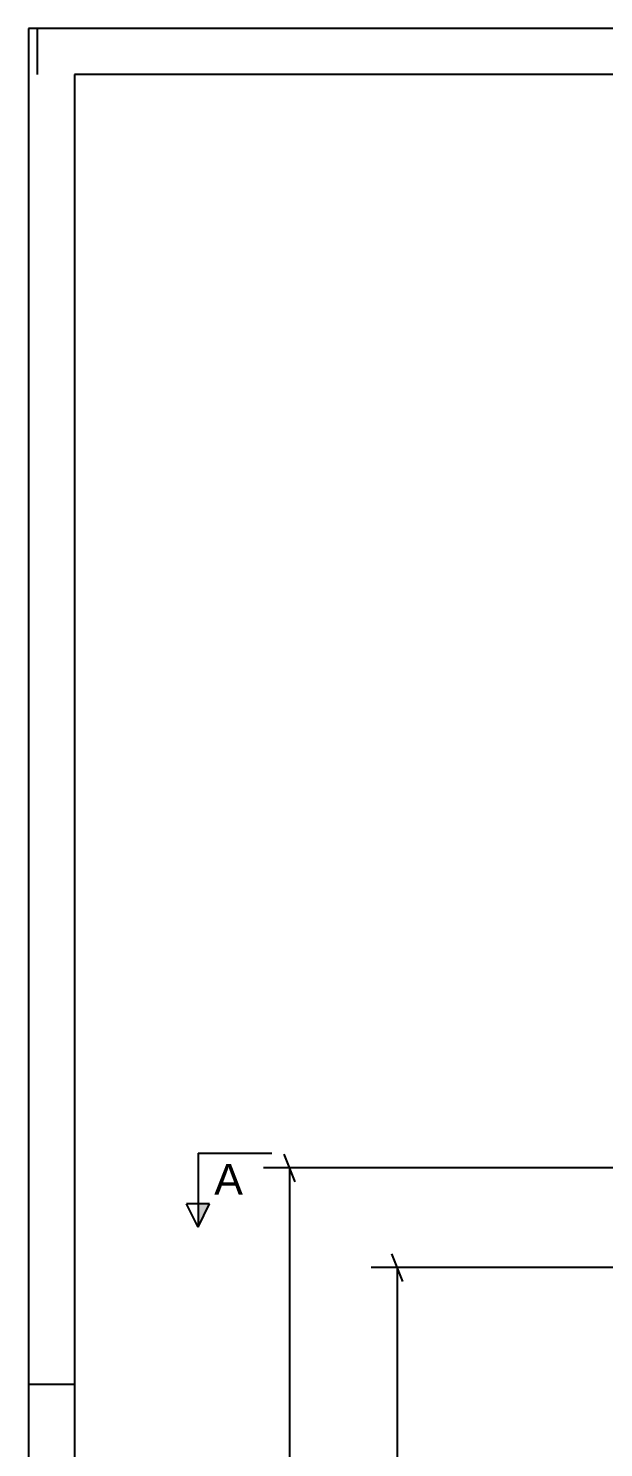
# Model space of a CAD drawing. Header units: millimetres. Extents: x 0 to 841, y 0 to 594.
# Drawn here: x 0 to 62.3, y 440.1 to 594 of the extents above; entities that cross this region are included whole.
import ezdxf

# ---------------------------------------------------------------- set-up
doc = ezdxf.new("R2010")
doc.units = ezdxf.units.MM
doc.styles.add('Arial', font='ARIAL.TTF', dxfattribs={"height": 0.2})
doc.styles.add('Arial Narrow', font='ARIALN.TTF', dxfattribs={"height": 0.2})

# ---------------------------------------------------------------- blocks, each defined once
blk = doc.blocks.new('Unknown-318884981-1133')
at = {"color": 5, "linetype": 'Continuous'}
for p, q in [((841, 594), (0, 594)), ((0, 594), (0, 0)), ((1, 589), (1, 594)), ((836, 589), (5, 589)), ((5, 589), (5, 5)), ((5, 447), (0, 447))]:
    blk.add_line(p, q, dxfattribs=at)
blk = doc.blocks.new('StraightDimension-318884981-5010 - 3854')
at = {"color": 7, "linetype": 'Continuous'}
for p, q in [((40.58, 458.16), (39.38, 461.16)), ((75.71, 459.66), (37.13, 459.66)), ((39.98, 333.8), (39.98, 459.66)), ((39.38, 335.3), (40.58, 332.3)), ((54.09, 333.8), (37.13, 333.8))]:
    blk.add_line(p, q, dxfattribs=at)
at = {"color": 0}
blk.add_wipeout([(39.23, 400.99), (35.03, 400.99), (35.03, 392.48), (39.23, 392.48)], dxfattribs=at)
at = {"color": 3, "style": 'Arial Narrow'}
blk.add_text('3147', height=2.863, rotation=90.0002, dxfattribs=at).set_placement((38.63, 393.08))
blk = doc.blocks.new('StraightDimension-318884981-5134 - 3854')
at = {"color": 7, "linetype": 'Continuous'}
for p, q in [((28.91, 468.96), (27.71, 471.96)), ((78.47, 470.46), (25.46, 470.46)), ((28.31, 326.07), (28.31, 470.46)), ((27.71, 327.57), (28.91, 324.57)), ((164.63, 326.07), (25.46, 326.07))]:
    blk.add_line(p, q, dxfattribs=at)
at = {"color": 0}
blk.add_wipeout([(27.56, 402.52), (23.36, 402.52), (23.36, 394.01), (27.56, 394.01)], dxfattribs=at)
at = {"color": 3, "style": 'Arial Narrow'}
blk.add_text('3610', height=2.863, rotation=90.0002, dxfattribs=at).set_placement((26.96, 394.61))
blk = doc.blocks.new('StraightDimension-318884981-5015 - 3854')
at = {"color": 7, "linetype": 'Continuous'}
for p, q in [((77.35, 456.66), (77.35, 398.16)), ((55.73, 337.44), (55.73, 403.41)), ((57.23, 401.16), (54.23, 399.96)), ((55.73, 400.56), (77.35, 400.56)), ((75.85, 399.96), (78.85, 401.16))]:
    blk.add_line(p, q, dxfattribs=at)
at = {"color": 0}
blk.add_wipeout([(70.79, 401.31), (70.79, 405.51), (62.28, 405.51), (62.28, 401.31)], dxfattribs=at)
at = {"color": 3, "style": 'Arial Narrow'}
blk.add_text('1443', height=2.863, dxfattribs=at).set_placement((62.88, 401.91))
blk = doc.blocks.new('SectionMark-318884981-5450 - 3854')
at = {"linetype": 'Continuous'}
blk.add_hatch(color=6, dxfattribs=at).paths.add_polyline_path([(18.38, 466.56), (19.63, 466.56), (18.38, 464.06)])
at = {"color": 6, "linetype": 'Continuous'}
for p, q in [((18.38, 472.06), (26.38, 472.06)), ((18.38, 472.06), (18.38, 464.06)), ((18.38, 464.06), (17.13, 466.56)), ((19.63, 466.56), (17.13, 466.56)), ((18.38, 464.06), (19.63, 466.56))]:
    blk.add_line(p, q, dxfattribs=at)
at = {"color": 0, "linetype": 'Continuous'}
blk.add_wipeout([(23.24, 467.56), (23.24, 471.06), (20.13, 471.06), (20.13, 467.56)], dxfattribs=at)
at = {"color": 3, "linetype": 'Continuous', "style": 'Arial'}
blk.add_text('A', height=3.34, dxfattribs=at).set_placement((20.13, 467.56))

msp = doc.modelspace()

# ---------------------------------------------------------------- block references
msp.add_blockref('Unknown-318884981-1133', (0, 0))

# ---------------------------------------------------------------- next in the draw order: block references
msp.add_blockref('StraightDimension-318884981-5010 - 3854', (0, 0))

# ---------------------------------------------------------------- next in the draw order: block references
msp.add_blockref('StraightDimension-318884981-5134 - 3854', (0, 0))

# ---------------------------------------------------------------- next in the draw order: block references
for name in ['SectionMark-318884981-5450 - 3854', 'StraightDimension-318884981-5015 - 3854']:
    msp.add_blockref(name, (0, 0))

doc.saveas('drawing.dxf')
